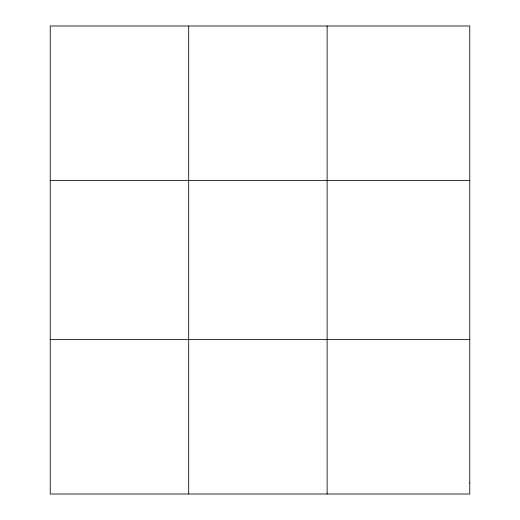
<?xml version="1.0" encoding="UTF-8"?>
<svg xmlns="http://www.w3.org/2000/svg" width="520" height="520" viewBox="0 0 520 520"><rect width="100%" height="100%" fill="white"/><g stroke="black" fill="none" stroke-linecap="round" stroke-linejoin="round"><path stroke-width="0.78" d="M188.682 494L188.682 26M327.125 494L327.125 26M50.232 180.44L469.768 180.44M50.232 339.56L469.768 339.56M469.768 482.969L469.768 494L50.232 494L50.232 26L469.768 26L469.768 482.969"/></g></svg>
